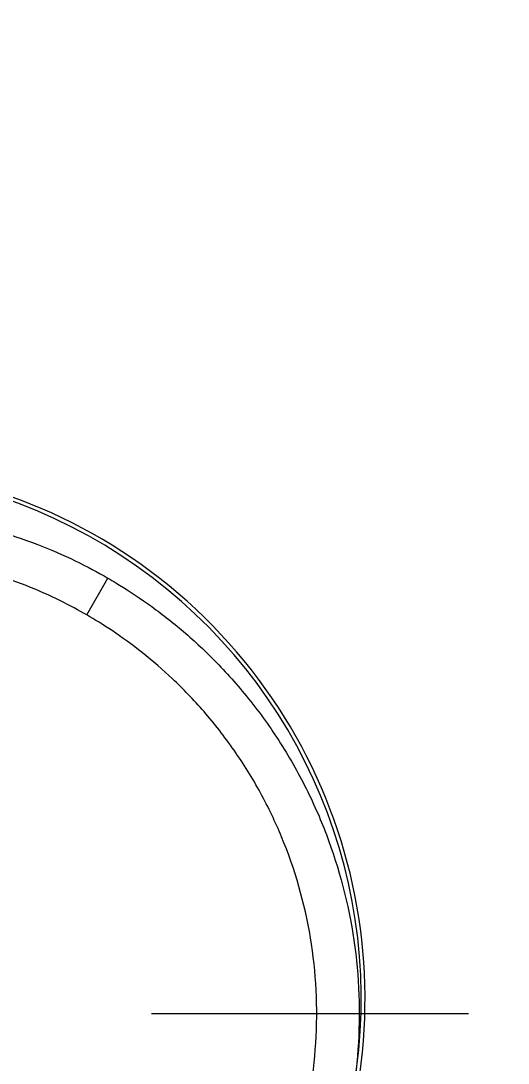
# Model space of a CAD drawing. Extents: x 0 to 216, y -4 to 280.
# Drawn here: x 167.4 to 178.11, y 143.1 to 166 of the extents above; entities that cross this region are included whole.
import ezdxf
from ezdxf import colors
from ezdxf.entities.mleader import LeaderData, LeaderLine
from ezdxf.math import Vec2, Vec3

# ---------------------------------------------------------------- set-up
doc = ezdxf.new("R2010")
doc.units = 0
doc.header["$LTSCALE"] = 10
doc.header["$MEASUREMENT"] = 0
for name, color, linetype, lineweight in [('CADdetails-1-ANNO', 41, 'CONTINUOUS', 5), ('CADdetails-3-FINE', 11, 'CONTINUOUS', 5), ('CADdetails-5-MEDIUM', 4, 'CONTINUOUS', 18)]:
    doc.layers.add(name, color=color, linetype=linetype, lineweight=lineweight)
doc.styles.add('CADdetails-DIMENSIONS', font='ARIALN.TTF', dxfattribs={"height": 2.38})

msp = doc.modelspace()

# ---------------------------------------------------------------- linework, layer by layer
at = {"layer": 'CADdetails-3-FINE'}
msp.add_line((170.275, 144.197), (177.237, 144.197), dxfattribs=at)
at = {"layer": 'CADdetails-5-MEDIUM'}
msp.add_line((168.849, 152.951), (169.316, 153.76), dxfattribs=at)
for radius, start, end in [(11.717, 249.5181, 125.6557), (11.633, 350.3354, 119.3314)]:
    msp.add_arc((163.247, 144.514), radius, start, end, dxfattribs=at)
for points, knots in [([(163.795, 155.239), (163.955, 155.239), (164.115, 155.235), (164.682, 155.211), (165.085, 155.17), (165.861, 155.051), (166.233, 154.972), (166.899, 154.799), (167.218, 154.7), (167.831, 154.48), (168.125, 154.359), (168.668, 154.11), (168.919, 153.982), (169.203, 153.824), (169.26, 153.792), (169.316, 153.76)], [43.671476, 43.671476, 43.671476, 43.671476, 44.012732, 44.012732, 44.881634, 44.881634, 45.750536, 45.750536, 46.554027, 46.554027, 47.357518, 47.357518, 48.161009, 48.161009, 48.374601, 48.374601, 48.374601, 48.374601]), ([(168.849, 152.951), (168.674, 153.052), (168.481, 153.157), (168.038, 153.376), (167.783, 153.49), (167.249, 153.702), (166.969, 153.799), (166.388, 153.972), (166.063, 154.054), (165.379, 154.187), (165.02, 154.238), (164.29, 154.3), (163.919, 154.311), (163.451, 154.3), (163.349, 154.296), (163.248, 154.291)], [52.393918, 52.393918, 52.393918, 52.393918, 53.052962, 53.052962, 53.79438, 53.79438, 54.535798, 54.535798, 55.324719, 55.324719, 56.11364, 56.11364, 56.902562, 56.902562, 57.12421, 57.12421, 57.12421, 57.12421]), ([(169.316, 153.76), (169.372, 153.727), (169.429, 153.694), (169.707, 153.526), (169.943, 153.374), (170.431, 153.027), (170.683, 152.834), (171.18, 152.413), (171.425, 152.186), (171.908, 151.696), (172.162, 151.413), (172.653, 150.801), (172.89, 150.472), (173.327, 149.785), (173.528, 149.427), (173.882, 148.707), (174.036, 148.344), (174.441, 147.236), (174.634, 146.451), (174.846, 144.859), (174.865, 144.053), (174.728, 142.457), (174.573, 141.667), (174.212, 140.514), (174.071, 140.135), (173.745, 139.393), (173.562, 139.03), (173.358, 138.676)], [-13.557777, -13.557777, -13.557777, -13.557777, -13.344185, -13.344185, -12.540694, -12.540694, -11.737203, -11.737203, -10.933712, -10.933712, -10.06481, -10.06481, -9.195908, -9.195908, -8.327006, -8.327006, -7.458104, -7.458104, -5.593578, -5.593578, -3.729052, -3.729052, -1.864526, -1.864526, -0.932263, -0.932263, 0, 0, 0, 0]), ([(158.741, 135.443), (158.916, 135.342), (159.11, 135.237), (159.553, 135.018), (159.808, 134.904), (160.342, 134.693), (160.621, 134.596), (161.202, 134.422), (161.528, 134.34), (162.212, 134.208), (162.571, 134.157), (163.3, 134.094), (163.671, 134.083), (164.402, 134.1), (164.761, 134.129), (165.865, 134.273), (166.619, 134.46), (168.065, 135.002), (168.758, 135.357), (170.045, 136.215), (170.64, 136.718), (171.435, 137.566), (171.683, 137.864), (172.144, 138.486), (172.357, 138.809), (172.742, 139.477), (172.916, 139.822), (173.224, 140.532), (173.358, 140.897), (173.694, 142.009), (173.833, 142.776), (173.932, 144.319), (173.893, 145.097), (173.639, 146.621), (173.425, 147.367), (172.997, 148.395), (172.843, 148.72), (172.493, 149.362), (172.297, 149.677), (171.878, 150.278), (171.655, 150.563), (171.198, 151.09), (170.964, 151.33), (170.524, 151.747), (170.3, 151.94), (169.849, 152.297), (169.623, 152.46), (169.212, 152.735), (169.025, 152.85), (168.849, 152.951)], [20.025951, 20.025951, 20.025951, 20.025951, 20.684994, 20.684994, 21.426412, 21.426412, 22.16783, 22.16783, 22.956752, 22.956752, 23.745673, 23.745673, 24.534594, 24.534594, 25.323516, 25.323516, 27.084629, 27.084629, 28.845742, 28.845742, 30.606854, 30.606854, 31.487411, 31.487411, 32.367967, 32.367967, 33.248524, 33.248524, 34.12908, 34.12908, 35.890193, 35.890193, 37.651306, 37.651306, 39.412419, 39.412419, 40.20134, 40.20134, 40.990262, 40.990262, 41.779183, 41.779183, 42.568104, 42.568104, 43.309522, 43.309522, 44.05094, 44.05094, 44.709984, 44.709984, 44.709984, 44.709984])]:
    msp.add_open_spline(points, degree=3, knots=knots, dxfattribs=at)

# ---------------------------------------------------------------- leaders
at = {"layer": 'CADdetails-1-ANNO'}
ml = msp.add_multileader_mtext('Standard', dxfattribs=at)
ml.set_content('%%C1 15/16" TO %%C2" HOLE REQUIRED \\PTO BE CUT IN PIPE.\\PHOLE SAW RECOMMENDED', color=256, style='CADdetails-DIMENSIONS')
ml.set_leader_properties()
ml.build(insert=Vec2(0, 0))
ml.multileader.update_dxf_attribs({"dogleg_length": 2, "arrow_head_size": 2.38})
ctx = ml.context
ctx.base_point, ctx.char_height, ctx.arrow_head_size, ctx.landing_gap_size, ctx.plane_origin = Vec3(160.23, 203.307), 2.38, 2.38, 1.5, Vec3(156.91, 210.97)
notes = []
notes.append((ctx, [(0, (1, 1, 0), (158.23, 203.307), (1, 0), 2, [(0, [(156.91, 210.97)], 0, [])])]))
ctx.mtext.insert, ctx.mtext.flow_direction = Vec3(161.73, 204.517), 5
for ctx, leaders in notes:
    for number, flags, end, landing, length, lines in leaders:
        leader = LeaderData()
        leader.index, (leader.has_last_leader_line, leader.has_dogleg_vector, leader.attachment_direction) = number, flags
        leader.last_leader_point, leader.dogleg_vector, leader.dogleg_length = Vec3(end), Vec3(landing), length
        for number, points, colour, breaks in lines:
            line = LeaderLine()
            line.index, line.vertices, line.color, line.breaks = number, Vec3.list(points), colors.encode_raw_color(colour), breaks
            leader.lines.append(line)
        ctx.leaders.append(leader)

doc.saveas('drawing.dxf')
